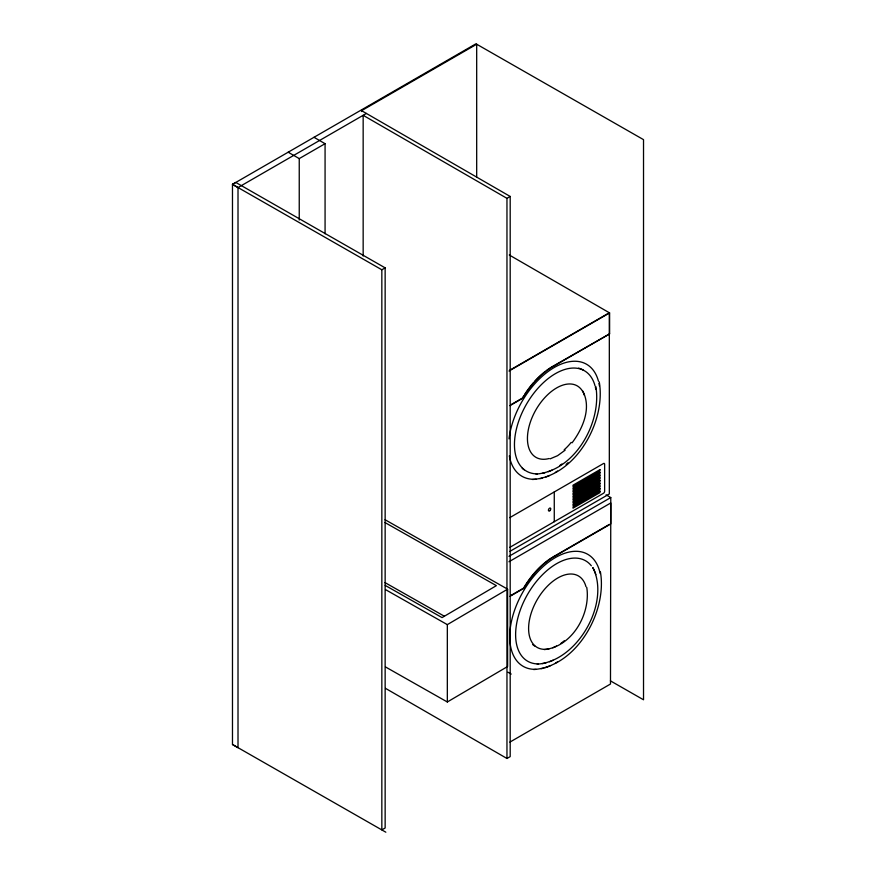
<?xml version="1.0" encoding="UTF-8"?>
<svg xmlns="http://www.w3.org/2000/svg" width="876" height="876" viewBox="0 0 876 876"><rect width="100%" height="100%" fill="white"/><g stroke="black" fill="none" stroke-linecap="round" stroke-linejoin="round"><path stroke-width="1.31" d="M572.094 442.818C582.726 428.572 591.826 408.074 582.704 390.959M565.108 450.198L557.596 455.673L550.095 458.86M385.473 666.932L447.329 701.983L447.329 624.632L507.62 589.165L385.079 519.742M447.329 701.983L507.62 666.505L507.62 589.165M366.387 113.442L238.009 187.563L232.479 184.365L235.786 182.438L385.144 267.859L385.144 828.006L381.837 829.922L232.479 744.501L232.479 184.365L475.942 43.8L643.521 139.645L643.521 699.782L610.397 680.838M381.837 829.922L381.837 269.786L385.144 267.859M361.591 111.526L361.591 110.672L476.686 44.227L476.686 176.744M288.182 152.205L299.242 158.6L325.073 143.686L325.073 233.793M363.157 256.033L363.157 115.314L506.963 198.337L510.193 196.465L510.193 756.612L506.963 758.474L385.55 688.383M509.876 370.165L609.324 312.754L609.324 493.976L509.876 551.387M508.989 371.019L609.608 312.918L609.608 333.887L554.563 365.664A61.342 35.412 -60 0 0 522.644 398.295L509.931 405.643M546.482 370.471A61.342 35.412 -60 0 1 554.267 365.5L609.608 333.887M510.785 404.8L522.359 398.12A61.342 35.412 -60 0 1 523.968 395.47M509.766 517.639L603.465 463.546A1.653 0.953 -60 0 1 604.637 464.225L604.637 491.272A1.653 0.953 -60 0 1 603.465 493.298L509.766 547.401M508.967 556.337L610.78 497.557L610.78 523.936L555.734 555.712A61.342 35.412 -60 0 0 523.815 588.343L509.941 596.359M508.967 561.746L610.78 502.966L610.484 684.025L509.865 742.125M552.515 557.224A61.342 35.412 -60 0 1 555.439 555.548L609.313 524.439M510.796 595.516L523.519 588.168A61.342 35.412 -60 0 1 527.396 582.058M536.024 474.102C574.831 471.069 601.943 422.626 595.844 386.568M532.488 479.511C575.433 476.533 606.291 421.63 599.239 381.837M544.27 649.598C572.269 646.751 590.873 613.78 586.767 587.413M537.196 664.15C577.098 661.643 610.714 603.422 592.932 567.604M533.659 669.56C576.594 666.581 607.451 611.678 600.399 571.886M385.024 522.567L496.374 585.65L442.051 617.602L385.199 585.398M385.024 582.617L444.252 616.167M385.473 589.592L447.329 624.632M507.894 672.199L511.212 674.071M382.516 830.317L385.834 832.2M232.479 184.365L381.837 269.786M361.591 110.672L510.193 196.465M314.002 137.302L325.073 143.686M509.274 254.993L609.608 312.918M606.061 494.841L610.78 497.557M232.479 744.501L238.009 747.699L238.009 187.563M554.267 491.951L554.267 521.702M506.963 198.337L506.963 758.474M299.242 158.6L299.242 220.029M524.231 469.821A57.969 33.474 -60 0 1 522.227 468.288M578.609 368.128A57.969 33.474 -60 0 1 583.263 370.066M537.306 473.872A57.969 33.474 -60 0 1 529.443 399.368A57.969 33.474 -60 0 1 595.034 385.834M595.33 386.995A57.969 33.474 -60 0 1 595.811 389.415M561.866 463.995A57.969 33.474 -60 0 1 559.72 465.55M551.88 470.16A57.969 33.474 -60 0 1 548.31 471.671M544.828 472.799A57.969 33.474 -60 0 1 542.277 473.379M549.066 458.531A41.271 23.827 -60 0 1 535.543 410.483A41.271 23.827 -60 0 1 584.445 395.426M571.207 442.38A41.271 23.827 -60 0 1 564.166 449.804M509.022 438.876A64.66 37.329 -60 0 1 551.551 369.135A64.66 37.329 -60 0 1 598.428 381.115M598.987 383.458A64.66 37.329 -60 0 1 599.425 385.933M568.009 462.692A64.66 37.329 -60 0 1 566.104 464.433M557.519 471.047A64.66 37.329 -60 0 1 555.351 472.427M549.504 475.526A64.66 37.329 -60 0 1 545.923 476.993M542.441 478.099A64.66 37.329 -60 0 1 539.901 478.679M536.156 479.194A64.66 37.329 -60 0 1 509.317 455.859M524.516 394.594A61.342 35.412 -60 0 1 533.473 382.626M534.349 381.629A61.342 35.412 -60 0 1 545.518 371.194M534.809 646.061A41.271 23.827 -60 0 1 532.761 644.616M538.466 663.92A57.969 33.474 -60 0 1 526.18 596.852A57.969 33.474 -60 0 1 591.322 565.776M592.756 567.801A57.969 33.474 -60 0 1 595.844 574.612M553.052 660.208A57.969 33.474 -60 0 1 549.482 661.73M546 662.847A57.969 33.474 -60 0 1 542.178 663.636M549.011 648.875A41.271 23.827 -60 0 1 537.601 598.987A41.271 23.827 -60 0 1 585.967 586.679M564.286 640.761A41.271 23.827 -60 0 1 561.045 643.269M556.512 646.061A41.271 23.827 -60 0 1 552.712 647.78M536.112 669.319A64.66 37.329 -60 0 1 526.98 585.442A64.66 37.329 -60 0 1 600.159 573.517M557.607 661.807A64.66 37.329 -60 0 1 555.439 663.11M550.665 665.574A64.66 37.329 -60 0 1 544.752 667.819M543.602 668.147A64.66 37.329 -60 0 1 541.072 668.727M527.976 581.215A61.342 35.412 -60 0 1 551.53 557.837M599.95 469.635L573.013 485.184L573.013 486.541L599.95 470.981L599.95 469.635M599.95 472.339L573.013 487.888L573.013 489.246L599.95 473.686L599.95 472.339M599.95 475.044L573.013 490.593L573.013 491.951L599.95 476.391L599.95 475.044M599.95 477.748L573.013 493.298L573.013 494.655L599.95 479.106L599.95 477.748M599.95 480.453L573.013 496.002L573.013 497.36L599.95 481.811L599.95 480.453M599.95 483.158L573.013 498.707L573.013 500.065L599.95 484.516L599.95 483.158M599.95 485.862L573.013 501.411L573.013 502.769L599.95 487.22L599.95 485.862M599.95 488.567L573.013 504.116L573.013 505.474L599.95 489.925L599.95 488.567M599.95 491.272L573.013 506.821L573.013 508.179L599.95 492.63L599.95 491.272M549.887 510.664A1.653 0.953 -60 0 0 550.413 508.091A1.653 0.953 -60 0 0 548.453 509.832A1.653 0.953 -60 0 0 549.887 510.664"/></g></svg>
